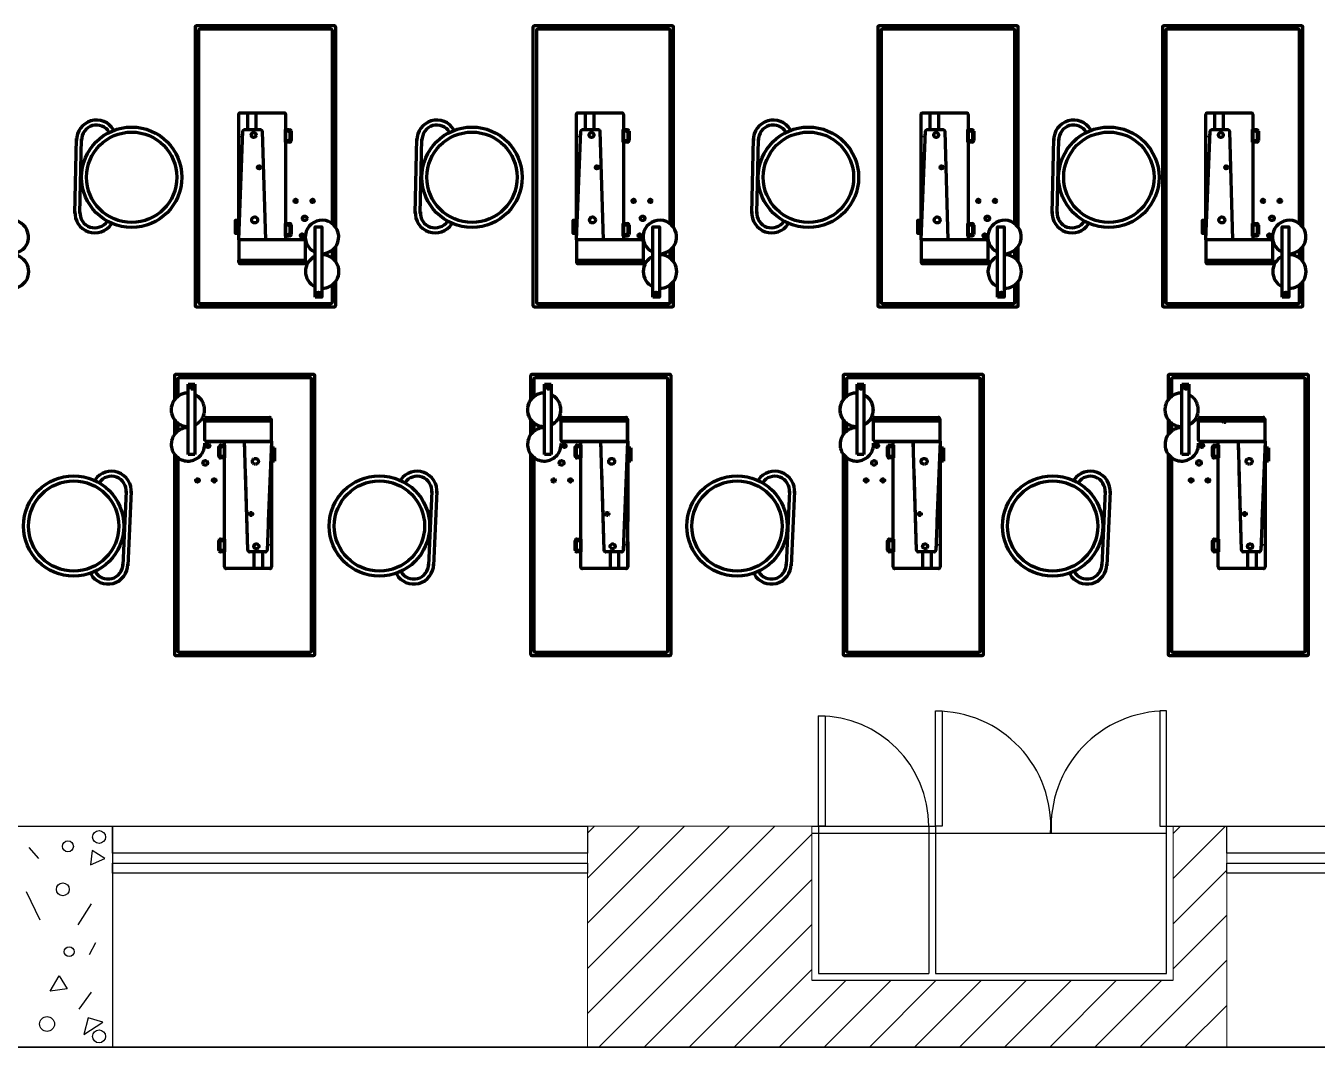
# Model space of a CAD drawing. Header units: inches. Extents: x 548 to 1330, y 676 to 1006.
# Drawn here: x 805.8 to 998.8, y 675.9 to 828.5 of the extents above; entities that cross this region are included whole.
import ezdxf

# ---------------------------------------------------------------- set-up
doc = ezdxf.new("R2010")
doc.units = ezdxf.units.IN
doc.linetypes.add('ACAD_ISO02W100', pattern=[15, 12, -3])
for name, color, linetype in [('chair', 10, 'Continuous'), ('machines', 21, 'Continuous'), ('main wall', 40, 'Continuous'), ('window', 99, 'Continuous')]:
    doc.layers.add(name, color=color, linetype=linetype)

# ---------------------------------------------------------------- blocks, each defined once
blk = doc.blocks.new('snls')
at = {"layer": 'machines', "linetype": 'ACAD_ISO02W100', "lineweight": 100}
for p, q in [((6.57, 29.7), (6.57, 31.08)), ((6.77, 29.9), (6.77, 30.88)), ((6.82, 31.33), (7.44, 31.33)), ((7.02, 31.13), (7.44, 31.13)), ((7.44, 31.33), (7.44, 29.45)), ((7.44, 29.45), (6.82, 29.45)), ((7.44, 29.65), (7.02, 29.65)), ((6.57, 15.68), (6.57, 17.06)), ((6.77, 15.88), (6.77, 16.86)), ((6.82, 17.31), (7.44, 17.31)), ((7.02, 17.11), (7.44, 17.11)), ((7.44, 15.63), (7.02, 15.63)), ((7.44, 17.31), (7.44, 15.43)), ((14.03, 16.57), (13.81, 16.57)), ((13.81, 16.32), (14.03, 16.35)), ((14.03, 16.57), (14.03, 16.35)), ((7.44, 15.43), (6.82, 15.43)), ((11.85, 12.92), (11.85, 15.43)), ((13.13, 12.93), (13.13, 15.43))]:
    blk.add_line(p, q, dxfattribs=at)
for points in [[(-0.07, 30.03), (-0.07, 0.18, 0.414214), (0.18, -0.07), (20.68, -0.07, 0.414214), (20.93, 0.18), (20.93, 41.68, 0.414214), (20.68, 41.93), (0.18, 41.93, 0.414214), (-0.07, 41.68), (-0.07, 38.12)], [(0.43, 29.5), (0.43, 0.68, 0.414214), (0.68, 0.43), (20.18, 0.43, 0.414214), (20.43, 0.68), (20.43, 41.18, 0.414214), (20.18, 41.43), (0.68, 41.43, 0.414214), (0.43, 41.18), (0.43, 38.63)]]:
    blk.add_lwpolyline(points, format="xyb", dxfattribs=at)
for points in [[(3.01, 40.47), (3.01, 29.97), (2.01, 29.97), (2.01, 40.47)], [(3.01, 40.47), (3.01, 29.97), (2.01, 29.97), (2.01, 40.47)], [(14.43, 28.97), (14.43, 30.96), (14.91, 30.96), (14.91, 28.97)], [(14.43, 29.6), (14.43, 30.81), (14.88, 30.81), (14.88, 29.6)]]:
    blk.add_lwpolyline(points, close=True, dxfattribs=at)
for points in [[(-0.07, 35.17), (-0.07, 32.91)], [(0.43, 34.66), (0.43, 33.43)]]:
    blk.add_lwpolyline(points, dxfattribs=at)
for points in [[(4.43, 34.93), (4.43, 35.24, -0.414214), (4.68, 35.49), (14.15, 35.49, -0.414214), (14.4, 35.24), (14.4, 34.93)], [(14.43, 31.93), (14.43, 34.93), (4.43, 34.93), (4.43, 32.18, 0.414214), (4.68, 31.93)], [(14.43, 31.93), (14.43, 13.18, -0.414214), (14.18, 12.93), (7.68, 12.93, -0.414214), (7.43, 13.18), (7.43, 31.93)], [(14.43, 31.93), (13.78, 15.67, -0.402601), (13.53, 15.43), (11.17, 15.43, -0.405445), (10.92, 15.67), (10.43, 31.93)]]:
    blk.add_lwpolyline(points, format="xyb", close=True, dxfattribs=at)
for centre, radius in [((2.59, 39.97), 0.264), ((2.59, 39.97), 0.264), ((4.96, 31.27), 0.248), ((4.55, 28.7), 0.343), ((12.04, 28.93), 0.444), ((3.37, 26.09), 0.248), ((5.88, 26.09), 0.248), ((11.37, 21.07), 0.236), ((12.18, 16.24), 0.365)]:
    blk.add_circle(centre, radius, dxfattribs=at)
for centre, radius, start, end in [((1.95, 36.64), 2.5, 88.5457, 271.4543), ((1.95, 36.64), 2.5, 295.1747, 64.8253), ((1.97, 31.47), 2.5, 89.1324, 65.4718), ((6.82, 31.08), 0.25, 90, 180), ((7.02, 30.88), 0.25, 90, 180), ((6.82, 29.7), 0.25, 180, 270), ((7.02, 29.9), 0.25, 180, 270), ((6.82, 17.06), 0.25, 90, 180), ((6.82, 15.68), 0.25, 180, 270), ((7.02, 16.86), 0.25, 90, 180), ((7.02, 15.88), 0.25, 180, 270)]:
    blk.add_arc(centre, radius, start, end, dxfattribs=at)

msp = doc.modelspace()

# ---------------------------------------------------------------- hatches: boundary and pattern name
h = msp.add_hatch()
h.set_pattern_fill('ANSI31', color=256, scale=1.5)
h.paths.add_polyline_path([(730.74, 675.91), (637.24, 675.91), (637.24, 708.91), (646.74, 708.91), (646.74, 685.91), (707.74, 685.91), (707.74, 708.91), (716.24, 708.91), (716.24, 685.91), (726.74, 685.91), (726.74, 708.91), (730.74, 708.91)])
h.paths.add_polyline_path([(923.24, 685.91), (977.24, 685.91), (977.24, 708.91), (985.24, 708.91), (985.24, 675.91), (902.74, 675.91), (889.74, 675.91), (889.74, 708.91), (923.24, 708.91)])
h.paths.add_polyline_path([(1237.74, 675.91), (1144.24, 675.91), (1144.24, 708.91), (1148.74, 708.91), (1148.74, 685.91), (1156.74, 685.91), (1156.74, 708.91), (1165.74, 708.91), (1165.74, 685.91), (1226.74, 685.91), (1226.74, 708.91), (1237.74, 708.91)])

# ---------------------------------------------------------------- linework, layer by layer
at = {"color": 7, "lineweight": 0}
for p, q in [((889.74, 675.91), (889.74, 708.91)), ((889.74, 708.91), (923.24, 708.91)), ((923.24, 708.91), (923.24, 685.91)), ((977.24, 685.91), (977.24, 708.91)), ((977.24, 708.91), (985.24, 708.91)), ((985.24, 708.91), (985.24, 675.91)), ((923.24, 685.91), (977.24, 685.91)), ((985.24, 675.91), (902.74, 675.91))]:
    msp.add_line(p, q, dxfattribs=at)
for p, q in [((923.24, 708.91), (941.74, 708.91)), ((924.24, 708.91), (924.24, 686.91)), ((940.74, 708.91), (940.74, 686.91)), ((941.74, 708.91), (941.74, 686.91)), ((976.24, 686.91), (976.24, 708.91)), ((976.24, 708.91), (985.24, 708.91)), ((923.24, 707.91), (941.74, 707.91)), ((941.74, 707.91), (976.24, 707.91)), ((806.22, 705.74), (807.69, 704.09)), ((815.7, 705.29), (815.48, 703.16)), ((817.61, 704.11), (815.7, 705.29)), ((815.48, 703.16), (817.61, 704.11)), ((805.85, 699.15), (807.87, 694.94)), ((815.56, 697.32), (813.55, 694.21)), ((816.22, 691.48), (815.26, 689.71)), ((809.45, 684.27), (810.77, 686.55)), ((810.77, 686.55), (811.95, 684.64)), ((923.24, 685.91), (977.24, 685.91)), ((924.24, 686.91), (940.74, 686.91)), ((941.74, 686.91), (976.24, 686.91)), ((811.95, 684.64), (809.45, 684.27)), ((815.56, 684.14), (813.73, 681.58)), ((815.11, 680.31), (814.45, 677.81)), ((814.45, 677.81), (817.32, 679.64)), ((817.32, 679.64), (815.11, 680.31)), ((548.24, 675.91), (1330.24, 675.91)), ((998.24, 675.91), (902.74, 675.91))]:
    msp.add_line(p, q)
at = {"color": 40, "lineweight": 0}
msp.add_line((902.74, 675.91), (889.74, 675.91), dxfattribs=at)
for points in [[(941.74, 708.91), (941.74, 726.16), (942.74, 726.16), (942.74, 708.91)], [(976.24, 708.91), (976.24, 726.16), (975.24, 726.16), (975.24, 708.91)], [(924.24, 708.91), (924.24, 725.41), (925.24, 725.41), (925.24, 708.91)], [(801.74, 708.91), (818.74, 708.91), (818.74, 675.91), (801.74, 675.91)], [(818.74, 708.91), (889.74, 708.91), (889.74, 704.91), (818.74, 704.91)], [(985.24, 708.91), (1056.24, 708.91), (1056.24, 704.91), (985.24, 704.91)]]:
    msp.add_lwpolyline(points, close=True)
for centre, radius in [((816.74, 707.31), 0.964), ((812.08, 705.92), 0.819), ((811.32, 699.49), 0.964), ((812.27, 690.18), 0.732), ((808.97, 679.38), 1.11), ((816.74, 677.52), 0.964)]:
    msp.add_circle(centre, radius)
for centre, radius, start, end in [((941.74, 708.91), 17.22, 356.6714, 90), ((976.24, 708.91), 17.24, 90, 183.3261), ((924.24, 708.91), 16.5, 0, 90)]:
    msp.add_arc(centre, radius, start, end)
at = {"layer": 'chair', "lineweight": 100}
for p, q in [((813.13, 800.5), (813.38, 811.66)), ((813.88, 800.5), (814.13, 811.63)), ((863.99, 800.5), (864.24, 811.66)), ((864.74, 800.5), (864.99, 811.63)), ((914.26, 800.5), (914.52, 811.66)), ((915.01, 800.5), (915.27, 811.63)), ((959.15, 800.5), (959.41, 811.66)), ((959.9, 800.5), (960.15, 811.63)), ((820.8, 758.99), (820.29, 747.88)), ((821.55, 758.98), (821.04, 747.82)), ((866.48, 758.99), (865.98, 747.88)), ((867.23, 758.98), (866.72, 747.82)), ((919.92, 758.99), (919.42, 747.88)), ((920.67, 758.98), (920.16, 747.82)), ((967.08, 758.99), (966.58, 747.88)), ((967.83, 758.98), (967.33, 747.82))]:
    msp.add_line(p, q, dxfattribs=at)
for centre, radius in [((821.61, 805.89), 7.5), ((821.61, 805.89), 6.75), ((872.47, 805.89), 7.5), ((872.47, 805.89), 6.75), ((922.74, 805.89), 7.5), ((922.74, 805.89), 6.75), ((967.63, 805.89), 7.5), ((967.63, 805.89), 6.75), ((812.95, 753.78), 7.5), ((812.95, 753.78), 6.75), ((858.63, 753.78), 7.5), ((858.63, 753.78), 6.75), ((912.07, 753.78), 7.5), ((912.07, 753.78), 6.75), ((959.24, 753.78), 7.5), ((959.24, 753.78), 6.75)]:
    msp.add_circle(centre, radius, dxfattribs=at)
for centre, radius, start, end in [((816.35, 811.47), 2.97, 30.6651, 181.4564), ((867.21, 811.47), 2.97, 30.6651, 181.4564), ((917.48, 811.47), 2.97, 30.6651, 181.4564), ((962.37, 811.47), 2.97, 30.6651, 181.4564), ((816.35, 811.47), 2.22, 30.6651, 181.4564), ((867.21, 811.47), 2.22, 30.6651, 181.4564), ((917.48, 811.47), 2.22, 30.6651, 181.4564), ((962.37, 811.47), 2.22, 30.6651, 181.4564), ((816.1, 800.56), 2.97, 175.9103, 326.7016), ((816.1, 800.56), 2.22, 175.9103, 326.7016), ((866.96, 800.56), 2.97, 175.9103, 326.7016), ((866.96, 800.56), 2.22, 175.9103, 326.7016), ((917.23, 800.56), 2.97, 175.9103, 326.7016), ((917.23, 800.56), 2.22, 175.9103, 326.7016), ((962.12, 800.56), 2.97, 175.9103, 326.7016), ((962.12, 800.56), 2.22, 175.9103, 326.7016), ((818.58, 758.99), 2.97, 354.6184, 145.4096), ((818.58, 758.99), 2.22, 354.6184, 145.4096), ((864.26, 758.99), 2.97, 354.6184, 145.4096), ((864.26, 758.99), 2.22, 354.6184, 145.4096), ((917.7, 758.99), 2.97, 354.6184, 145.4096), ((917.7, 758.99), 2.22, 354.6184, 145.4096), ((964.86, 758.99), 2.97, 354.6184, 145.4096), ((964.86, 758.99), 2.22, 354.6184, 145.4096), ((818.08, 748.08), 2.97, 209.3732, 0.1645), ((818.08, 748.08), 2.22, 209.3732, 0.1645), ((863.76, 748.08), 2.97, 209.3732, 0.1645), ((863.76, 748.08), 2.22, 209.3732, 0.1645), ((917.2, 748.08), 2.97, 209.3732, 0.1645), ((917.2, 748.08), 2.22, 209.3732, 0.1645), ((964.37, 748.08), 2.97, 209.3732, 0.1645), ((964.37, 748.08), 2.22, 209.3732, 0.1645)]:
    msp.add_arc(centre, radius, start, end, dxfattribs=at)
at = {"layer": 'machines', "lineweight": 100}
for p, q in [((838.9, 815.52), (838.9, 813.02)), ((840.18, 815.53), (840.18, 813.02)), ((889.38, 815.52), (889.38, 813.02)), ((890.66, 815.53), (890.66, 813.02)), ((940.89, 815.52), (940.89, 813.02)), ((942.17, 815.53), (942.17, 813.02)), ((983.43, 815.52), (983.43, 813.02)), ((984.71, 815.53), (984.71, 813.02)), ((844.58, 813.01), (845.2, 813.01)), ((844.58, 811.13), (844.58, 813.01)), ((844.58, 812.81), (845, 812.81)), ((845.25, 812.56), (845.25, 811.58)), ((845.45, 812.76), (845.45, 811.38)), ((895.07, 813.01), (895.68, 813.01)), ((895.07, 811.13), (895.07, 813.01)), ((895.07, 812.81), (895.48, 812.81)), ((895.73, 812.56), (895.73, 811.58)), ((895.93, 812.76), (895.93, 811.38)), ((946.58, 813.01), (947.19, 813.01)), ((946.58, 811.13), (946.58, 813.01)), ((946.58, 812.81), (946.99, 812.81)), ((947.24, 812.56), (947.24, 811.58)), ((947.44, 812.76), (947.44, 811.38)), ((989.11, 813.01), (989.73, 813.01)), ((989.11, 811.13), (989.11, 813.01)), ((989.11, 812.81), (989.53, 812.81)), ((989.78, 812.56), (989.78, 811.58)), ((989.98, 812.76), (989.98, 811.38)), ((838.22, 812.13), (837.99, 812.1)), ((837.99, 811.87), (837.99, 812.1)), ((837.99, 811.87), (838.22, 811.87)), ((845, 811.33), (844.58, 811.33)), ((845.2, 811.13), (844.58, 811.13)), ((888.7, 812.13), (888.48, 812.1)), ((888.48, 811.87), (888.48, 812.1)), ((888.48, 811.87), (888.7, 811.87)), ((895.48, 811.33), (895.07, 811.33)), ((895.68, 811.13), (895.07, 811.13)), ((940.21, 812.13), (939.99, 812.1)), ((939.99, 811.87), (939.99, 812.1)), ((939.99, 811.87), (940.21, 811.87)), ((946.99, 811.33), (946.58, 811.33)), ((947.19, 811.13), (946.58, 811.13)), ((982.75, 812.13), (982.52, 812.1)), ((982.52, 811.87), (982.52, 812.1)), ((982.52, 811.87), (982.75, 811.87)), ((989.53, 811.33), (989.11, 811.33)), ((989.73, 811.13), (989.11, 811.13)), ((844.58, 799), (845.2, 799)), ((844.58, 797.11), (844.58, 799)), ((895.07, 799), (895.68, 799)), ((895.07, 797.11), (895.07, 799)), ((946.58, 799), (947.19, 799)), ((946.58, 797.11), (946.58, 799)), ((989.11, 799), (989.73, 799)), ((989.11, 797.11), (989.11, 799)), ((844.58, 798.8), (845, 798.8)), ((845, 797.31), (844.58, 797.31)), ((845.2, 797.11), (844.58, 797.11)), ((845.25, 798.55), (845.25, 797.56)), ((845.45, 798.75), (845.45, 797.36)), ((895.07, 798.8), (895.48, 798.8)), ((895.48, 797.31), (895.07, 797.31)), ((895.68, 797.11), (895.07, 797.11)), ((895.73, 798.55), (895.73, 797.56)), ((895.93, 798.75), (895.93, 797.36)), ((946.58, 798.8), (946.99, 798.8)), ((946.99, 797.31), (946.58, 797.31)), ((947.19, 797.11), (946.58, 797.11)), ((947.24, 798.55), (947.24, 797.56)), ((947.44, 798.75), (947.44, 797.36)), ((989.11, 798.8), (989.53, 798.8)), ((989.53, 797.31), (989.11, 797.31)), ((989.73, 797.11), (989.11, 797.11)), ((989.78, 798.55), (989.78, 797.56)), ((989.98, 798.75), (989.98, 797.36))]:
    msp.add_line(p, q, dxfattribs=at)
at = {"layer": 'machines', "linetype": 'ACAD_ISO02W100', "lineweight": 100}
for p, q in [((834.63, 764.2), (834.63, 765.59)), ((834.83, 764.4), (834.83, 765.39)), ((834.88, 765.84), (835.5, 765.84)), ((835.08, 765.64), (835.5, 765.64)), ((835.5, 764.15), (835.08, 764.15)), ((835.5, 765.84), (835.5, 763.95)), ((887.87, 764.2), (887.87, 765.59)), ((888.07, 764.4), (888.07, 765.39)), ((888.12, 765.84), (888.73, 765.84)), ((888.32, 765.64), (888.73, 765.64)), ((888.73, 764.15), (888.32, 764.15)), ((888.73, 765.84), (888.73, 763.95)), ((934.56, 764.2), (934.56, 765.59)), ((934.76, 764.4), (934.76, 765.39)), ((934.81, 765.84), (935.43, 765.84)), ((935.01, 765.64), (935.43, 765.64)), ((935.43, 764.15), (935.01, 764.15)), ((935.43, 765.84), (935.43, 763.95)), ((983.13, 764.2), (983.13, 765.59)), ((983.33, 764.4), (983.33, 765.39)), ((983.38, 765.84), (983.99, 765.84)), ((983.58, 765.64), (983.99, 765.64)), ((983.99, 764.15), (983.58, 764.15)), ((983.99, 765.84), (983.99, 763.95)), ((835.5, 763.95), (834.88, 763.95)), ((888.73, 763.95), (888.12, 763.95)), ((935.43, 763.95), (934.81, 763.95)), ((983.99, 763.95), (983.38, 763.95)), ((834.63, 750.19), (834.63, 751.57)), ((834.83, 750.39), (834.83, 751.37)), ((834.88, 751.82), (835.5, 751.82)), ((835.08, 751.62), (835.5, 751.62)), ((835.5, 751.82), (835.5, 749.94)), ((842.09, 751.08), (841.87, 751.08)), ((841.87, 750.82), (842.09, 750.85)), ((842.09, 751.08), (842.09, 750.85)), ((887.87, 750.19), (887.87, 751.57)), ((888.07, 750.39), (888.07, 751.37)), ((888.12, 751.82), (888.73, 751.82)), ((888.32, 751.62), (888.73, 751.62)), ((888.73, 751.82), (888.73, 749.94)), ((895.32, 751.08), (895.1, 751.08)), ((895.1, 750.82), (895.32, 750.85)), ((895.32, 751.08), (895.32, 750.85)), ((934.56, 750.19), (934.56, 751.57)), ((934.76, 750.39), (934.76, 751.37)), ((934.81, 751.82), (935.43, 751.82)), ((935.01, 751.62), (935.43, 751.62)), ((935.43, 751.82), (935.43, 749.94)), ((942.02, 751.08), (941.79, 751.08)), ((941.79, 750.82), (942.02, 750.85)), ((942.02, 751.08), (942.02, 750.85)), ((983.13, 750.19), (983.13, 751.57)), ((983.33, 750.39), (983.33, 751.37)), ((983.38, 751.82), (983.99, 751.82)), ((983.58, 751.62), (983.99, 751.62)), ((983.99, 751.82), (983.99, 749.94)), ((990.58, 751.08), (990.36, 751.08)), ((990.36, 750.82), (990.58, 750.85)), ((990.58, 751.08), (990.58, 750.85)), ((835.5, 749.94), (834.88, 749.94)), ((835.5, 750.14), (835.08, 750.14)), ((839.91, 747.42), (839.91, 749.93)), ((841.19, 747.43), (841.19, 749.93)), ((888.73, 749.94), (888.12, 749.94)), ((888.73, 750.14), (888.32, 750.14)), ((893.14, 747.42), (893.14, 749.93)), ((894.42, 747.43), (894.42, 749.93)), ((935.43, 749.94), (934.81, 749.94)), ((935.43, 750.14), (935.01, 750.14)), ((939.83, 747.42), (939.83, 749.93)), ((941.11, 747.43), (941.11, 749.93)), ((983.99, 749.94), (983.38, 749.94)), ((983.99, 750.14), (983.58, 750.14)), ((988.4, 747.42), (988.4, 749.93)), ((989.68, 747.43), (989.68, 749.93))]:
    msp.add_line(p, q, dxfattribs=at)
at = {"layer": 'machines', "lineweight": 100}
for points in [[(852.1, 798.41), (852.1, 828.27, 0.414214), (851.85, 828.52), (831.35, 828.52, 0.414214), (831.1, 828.27), (831.1, 786.77, 0.414214), (831.35, 786.52), (851.85, 786.52, 0.414214), (852.1, 786.77), (852.1, 790.33)], [(851.6, 798.94), (851.6, 827.77, 0.414214), (851.35, 828.02), (831.85, 828.02, 0.414214), (831.6, 827.77), (831.6, 787.27, 0.414214), (831.85, 787.02), (851.35, 787.02, 0.414214), (851.6, 787.27), (851.6, 789.81)], [(902.58, 798.41), (902.58, 828.27, 0.414214), (902.33, 828.52), (881.83, 828.52, 0.414214), (881.58, 828.27), (881.58, 786.77, 0.414214), (881.83, 786.52), (902.33, 786.52, 0.414214), (902.58, 786.77), (902.58, 790.33)], [(902.08, 798.94), (902.08, 827.77, 0.414214), (901.83, 828.02), (882.33, 828.02, 0.414214), (882.08, 827.77), (882.08, 787.27, 0.414214), (882.33, 787.02), (901.83, 787.02, 0.414214), (902.08, 787.27), (902.08, 789.81)], [(954.09, 798.41), (954.09, 828.27, 0.414214), (953.84, 828.52), (933.34, 828.52, 0.414214), (933.09, 828.27), (933.09, 786.77, 0.414214), (933.34, 786.52), (953.84, 786.52, 0.414214), (954.09, 786.77), (954.09, 790.33)], [(953.59, 798.94), (953.59, 827.77, 0.414214), (953.34, 828.02), (933.84, 828.02, 0.414214), (933.59, 827.77), (933.59, 787.27, 0.414214), (933.84, 787.02), (953.34, 787.02, 0.414214), (953.59, 787.27), (953.59, 789.81)], [(996.63, 798.41), (996.63, 828.27, 0.414214), (996.38, 828.52), (975.88, 828.52, 0.414214), (975.63, 828.27), (975.63, 786.77, 0.414214), (975.88, 786.52), (996.38, 786.52, 0.414214), (996.63, 786.77), (996.63, 790.33)], [(996.13, 798.94), (996.13, 827.77, 0.414214), (995.88, 828.02), (976.38, 828.02, 0.414214), (976.13, 827.77), (976.13, 787.27, 0.414214), (976.38, 787.02), (995.88, 787.02, 0.414214), (996.13, 787.27), (996.13, 789.81)], [(827.99, 764.54), (827.99, 734.68, 0.414214), (828.24, 734.43), (848.74, 734.43, 0.414214), (848.99, 734.68), (848.99, 776.18, 0.414214), (848.74, 776.43), (828.24, 776.43, 0.414214), (827.99, 776.18), (827.99, 772.62)], [(828.49, 764.01), (828.49, 735.18, 0.414214), (828.74, 734.93), (848.24, 734.93, 0.414214), (848.49, 735.18), (848.49, 775.68, 0.414214), (848.24, 775.93), (828.74, 775.93, 0.414214), (828.49, 775.68), (828.49, 773.14)], [(881.22, 764.54), (881.22, 734.68, 0.414214), (881.47, 734.43), (901.97, 734.43, 0.414214), (902.22, 734.68), (902.22, 776.18, 0.414214), (901.97, 776.43), (881.47, 776.43, 0.414214), (881.22, 776.18), (881.22, 772.62)], [(881.72, 764.01), (881.72, 735.18, 0.414214), (881.97, 734.93), (901.47, 734.93, 0.414214), (901.72, 735.18), (901.72, 775.68, 0.414214), (901.47, 775.93), (881.97, 775.93, 0.414214), (881.72, 775.68), (881.72, 773.14)], [(927.91, 764.54), (927.91, 734.68, 0.414214), (928.16, 734.43), (948.66, 734.43, 0.414214), (948.91, 734.68), (948.91, 776.18, 0.414214), (948.66, 776.43), (928.16, 776.43, 0.414214), (927.91, 776.18), (927.91, 772.62)], [(928.41, 764.01), (928.41, 735.18, 0.414214), (928.66, 734.93), (948.16, 734.93, 0.414214), (948.41, 735.18), (948.41, 775.68, 0.414214), (948.16, 775.93), (928.66, 775.93, 0.414214), (928.41, 775.68), (928.41, 773.14)], [(976.48, 764.54), (976.48, 734.68, 0.414214), (976.73, 734.43), (997.23, 734.43, 0.414214), (997.48, 734.68), (997.48, 776.18, 0.414214), (997.23, 776.43), (976.73, 776.43, 0.414214), (976.48, 776.18), (976.48, 772.62)], [(976.98, 764.01), (976.98, 735.18, 0.414214), (977.23, 734.93), (996.73, 734.93, 0.414214), (996.98, 735.18), (996.98, 775.68, 0.414214), (996.73, 775.93), (977.23, 775.93, 0.414214), (976.98, 775.68), (976.98, 773.14)]]:
    msp.add_lwpolyline(points, format="xyb", dxfattribs=at)
for points in [[(837.6, 796.52), (837.6, 815.27, -0.414214), (837.85, 815.52), (844.35, 815.52, -0.414214), (844.6, 815.27), (844.6, 796.52)], [(888.08, 796.52), (888.08, 815.27, -0.414214), (888.33, 815.52), (894.83, 815.52, -0.414214), (895.08, 815.27), (895.08, 796.52)], [(939.59, 796.52), (939.59, 815.27, -0.414214), (939.84, 815.52), (946.34, 815.52, -0.414214), (946.59, 815.27), (946.59, 796.52)], [(982.13, 796.52), (982.13, 815.27, -0.414214), (982.38, 815.52), (988.88, 815.52, -0.414214), (989.13, 815.27), (989.13, 796.52)], [(837.6, 796.52), (838.24, 812.78, -0.402601), (838.49, 813.02), (840.86, 813.02, -0.405445), (841.11, 812.77), (841.6, 796.52)], [(888.08, 796.52), (888.73, 812.78, -0.402601), (888.98, 813.02), (891.34, 813.02, -0.405445), (891.59, 812.77), (892.08, 796.52)], [(939.59, 796.52), (940.24, 812.78, -0.402601), (940.49, 813.02), (942.85, 813.02, -0.405445), (943.1, 812.77), (943.59, 796.52)], [(982.13, 796.52), (982.77, 812.78, -0.402601), (983.02, 813.02), (985.39, 813.02, -0.405445), (985.64, 812.77), (986.13, 796.52)], [(837.6, 796.52), (837.6, 793.52), (847.6, 793.52), (847.6, 796.27, 0.414214), (847.35, 796.52)], [(888.08, 796.52), (888.08, 793.52), (898.08, 793.52), (898.08, 796.27, 0.414214), (897.83, 796.52)], [(939.59, 796.52), (939.59, 793.52), (949.59, 793.52), (949.59, 796.27, 0.414214), (949.34, 796.52)], [(982.13, 796.52), (982.13, 793.52), (992.13, 793.52), (992.13, 796.27, 0.414214), (991.88, 796.52)], [(847.6, 793.52), (847.6, 793.2, -0.414214), (847.35, 792.95), (837.88, 792.95, -0.414214), (837.63, 793.2), (837.63, 793.52)], [(898.08, 793.52), (898.08, 793.2, -0.414214), (897.83, 792.95), (888.36, 792.95, -0.414214), (888.11, 793.2), (888.11, 793.52)], [(949.59, 793.52), (949.59, 793.2, -0.414214), (949.34, 792.95), (939.87, 792.95, -0.414214), (939.62, 793.2), (939.62, 793.52)], [(992.13, 793.52), (992.13, 793.2, -0.414214), (991.88, 792.95), (982.41, 792.95, -0.414214), (982.16, 793.2), (982.16, 793.52)], [(842.49, 766.43), (842.49, 747.68, -0.414214), (842.24, 747.43), (835.74, 747.43, -0.414214), (835.49, 747.68), (835.49, 766.43)], [(842.49, 766.43), (841.84, 750.17, -0.402601), (841.59, 749.93), (839.23, 749.93, -0.405445), (838.98, 750.18), (838.49, 766.43)], [(895.72, 766.43), (895.72, 747.68, -0.414214), (895.47, 747.43), (888.97, 747.43, -0.414214), (888.72, 747.68), (888.72, 766.43)], [(895.72, 766.43), (895.07, 750.17, -0.402601), (894.83, 749.93), (892.46, 749.93, -0.405445), (892.21, 750.18), (891.72, 766.43)], [(942.41, 766.43), (942.41, 747.68, -0.414214), (942.16, 747.43), (935.66, 747.43, -0.414214), (935.41, 747.68), (935.41, 766.43)], [(942.41, 766.43), (941.77, 750.17, -0.402601), (941.52, 749.93), (939.15, 749.93, -0.405445), (938.9, 750.18), (938.41, 766.43)], [(990.98, 766.43), (990.98, 747.68, -0.414214), (990.73, 747.43), (984.23, 747.43, -0.414214), (983.98, 747.68), (983.98, 766.43)], [(990.98, 766.43), (990.33, 750.17, -0.402601), (990.08, 749.93), (987.72, 749.93, -0.405445), (987.47, 750.18), (986.98, 766.43)]]:
    msp.add_lwpolyline(points, format="xyb", close=True, dxfattribs=at)
for points in [[(837.59, 799.47), (837.59, 797.48), (837.11, 797.48), (837.11, 799.47)], [(888.07, 799.47), (888.07, 797.48), (887.59, 797.48), (887.59, 799.47)], [(939.58, 799.47), (939.58, 797.48), (939.1, 797.48), (939.1, 799.47)], [(982.12, 799.47), (982.12, 797.48), (981.64, 797.48), (981.64, 799.47)], [(837.59, 798.85), (837.59, 797.63), (837.15, 797.63), (837.15, 798.85)], [(849.01, 787.98), (849.01, 798.48), (850.01, 798.48), (850.01, 787.98)], [(888.07, 798.85), (888.07, 797.63), (887.63, 797.63), (887.63, 798.85)], [(899.5, 787.98), (899.5, 798.48), (900.5, 798.48), (900.5, 787.98)], [(939.58, 798.85), (939.58, 797.63), (939.14, 797.63), (939.14, 798.85)], [(951.01, 787.98), (951.01, 798.48), (952.01, 798.48), (952.01, 787.98)], [(982.12, 798.85), (982.12, 797.63), (981.68, 797.63), (981.68, 798.85)], [(993.54, 787.98), (993.54, 798.48), (994.54, 798.48), (994.54, 787.98)]]:
    msp.add_lwpolyline(points, close=True, dxfattribs=at)
for points in [[(852.1, 793.27), (852.1, 795.54)], [(902.58, 793.27), (902.58, 795.54)], [(954.09, 793.27), (954.09, 795.54)], [(996.63, 793.27), (996.63, 795.54)], [(851.6, 793.78), (851.6, 795.01)], [(902.08, 793.78), (902.08, 795.01)], [(953.59, 793.78), (953.59, 795.01)], [(996.13, 793.78), (996.13, 795.01)]]:
    msp.add_lwpolyline(points, dxfattribs=at)
at = {"layer": 'machines', "linetype": 'ACAD_ISO02W100', "lineweight": 100}
for points in [[(827.99, 764.54), (827.99, 734.68, 0.414214), (828.24, 734.43), (848.74, 734.43, 0.414214), (848.99, 734.68), (848.99, 776.18, 0.414214), (848.74, 776.43), (828.24, 776.43, 0.414214), (827.99, 776.18), (827.99, 772.62)], [(828.49, 764.01), (828.49, 735.18, 0.414214), (828.74, 734.93), (848.24, 734.93, 0.414214), (848.49, 735.18), (848.49, 775.68, 0.414214), (848.24, 775.93), (828.74, 775.93, 0.414214), (828.49, 775.68), (828.49, 773.14)], [(881.22, 764.54), (881.22, 734.68, 0.414214), (881.47, 734.43), (901.97, 734.43, 0.414214), (902.22, 734.68), (902.22, 776.18, 0.414214), (901.97, 776.43), (881.47, 776.43, 0.414214), (881.22, 776.18), (881.22, 772.62)], [(881.72, 764.01), (881.72, 735.18, 0.414214), (881.97, 734.93), (901.47, 734.93, 0.414214), (901.72, 735.18), (901.72, 775.68, 0.414214), (901.47, 775.93), (881.97, 775.93, 0.414214), (881.72, 775.68), (881.72, 773.14)], [(927.91, 764.54), (927.91, 734.68, 0.414214), (928.16, 734.43), (948.66, 734.43, 0.414214), (948.91, 734.68), (948.91, 776.18, 0.414214), (948.66, 776.43), (928.16, 776.43, 0.414214), (927.91, 776.18), (927.91, 772.62)], [(928.41, 764.01), (928.41, 735.18, 0.414214), (928.66, 734.93), (948.16, 734.93, 0.414214), (948.41, 735.18), (948.41, 775.68, 0.414214), (948.16, 775.93), (928.66, 775.93, 0.414214), (928.41, 775.68), (928.41, 773.14)], [(976.48, 764.54), (976.48, 734.68, 0.414214), (976.73, 734.43), (997.23, 734.43, 0.414214), (997.48, 734.68), (997.48, 776.18, 0.414214), (997.23, 776.43), (976.73, 776.43, 0.414214), (976.48, 776.18), (976.48, 772.62)], [(976.98, 764.01), (976.98, 735.18, 0.414214), (977.23, 734.93), (996.73, 734.93, 0.414214), (996.98, 735.18), (996.98, 775.68, 0.414214), (996.73, 775.93), (977.23, 775.93, 0.414214), (976.98, 775.68), (976.98, 773.14)]]:
    msp.add_lwpolyline(points, format="xyb", dxfattribs=at)
for points in [[(831.07, 774.97), (831.07, 764.47), (830.07, 764.47), (830.07, 774.97)], [(831.07, 774.97), (831.07, 764.47), (830.07, 764.47), (830.07, 774.97)], [(884.31, 774.97), (884.31, 764.47), (883.31, 764.47), (883.31, 774.97)], [(884.31, 774.97), (884.31, 764.47), (883.31, 764.47), (883.31, 774.97)], [(931, 774.97), (931, 764.47), (930, 764.47), (930, 774.97)], [(931, 774.97), (931, 764.47), (930, 764.47), (930, 774.97)], [(979.56, 774.97), (979.56, 764.47), (978.56, 764.47), (978.56, 774.97)], [(979.56, 774.97), (979.56, 764.47), (978.56, 764.47), (978.56, 774.97)], [(842.49, 763.48), (842.49, 765.47), (842.97, 765.47), (842.97, 763.48)], [(842.49, 764.1), (842.49, 765.32), (842.94, 765.32), (842.94, 764.1)], [(895.73, 763.48), (895.73, 765.47), (896.21, 765.47), (896.21, 763.48)], [(895.73, 764.1), (895.73, 765.32), (896.17, 765.32), (896.17, 764.1)], [(942.42, 763.48), (942.42, 765.47), (942.9, 765.47), (942.9, 763.48)], [(942.42, 764.1), (942.42, 765.32), (942.86, 765.32), (942.86, 764.1)], [(990.99, 763.48), (990.99, 765.47), (991.47, 765.47), (991.47, 763.48)], [(990.99, 764.1), (990.99, 765.32), (991.43, 765.32), (991.43, 764.1)]]:
    msp.add_lwpolyline(points, close=True, dxfattribs=at)
for points in [[(832.49, 769.43), (832.49, 769.75, -0.414214), (832.74, 770), (842.21, 770, -0.414214), (842.46, 769.75), (842.46, 769.43)], [(885.72, 769.43), (885.72, 769.75, -0.414214), (885.97, 770), (895.44, 770, -0.414214), (895.69, 769.75), (895.69, 769.43)], [(932.41, 769.43), (932.41, 769.75, -0.414214), (932.66, 770), (942.13, 770, -0.414214), (942.38, 769.75), (942.38, 769.43)], [(980.98, 769.43), (980.98, 769.75, -0.414214), (981.23, 770), (990.7, 770, -0.414214), (990.95, 769.75), (990.95, 769.43)], [(842.49, 766.43), (842.49, 769.43), (832.49, 769.43), (832.49, 766.68, 0.414214), (832.74, 766.43)], [(895.72, 766.43), (895.72, 769.43), (885.72, 769.43), (885.72, 766.68, 0.414214), (885.97, 766.43)], [(942.41, 766.43), (942.41, 769.43), (932.41, 769.43), (932.41, 766.68, 0.414214), (932.66, 766.43)], [(990.98, 766.43), (990.98, 769.43), (980.98, 769.43), (980.98, 766.68, 0.414214), (981.23, 766.43)], [(842.49, 766.43), (842.49, 747.68, -0.414214), (842.24, 747.43), (835.74, 747.43, -0.414214), (835.49, 747.68), (835.49, 766.43)], [(842.49, 766.43), (841.84, 750.17, -0.402601), (841.59, 749.93), (839.23, 749.93, -0.405445), (838.98, 750.18), (838.49, 766.43)], [(895.72, 766.43), (895.72, 747.68, -0.414214), (895.47, 747.43), (888.97, 747.43, -0.414214), (888.72, 747.68), (888.72, 766.43)], [(895.72, 766.43), (895.07, 750.17, -0.402601), (894.83, 749.93), (892.46, 749.93, -0.405445), (892.21, 750.18), (891.72, 766.43)], [(942.41, 766.43), (942.41, 747.68, -0.414214), (942.16, 747.43), (935.66, 747.43, -0.414214), (935.41, 747.68), (935.41, 766.43)], [(942.41, 766.43), (941.77, 750.17, -0.402601), (941.52, 749.93), (939.15, 749.93, -0.405445), (938.9, 750.18), (938.41, 766.43)], [(990.98, 766.43), (990.98, 747.68, -0.414214), (990.73, 747.43), (984.23, 747.43, -0.414214), (983.98, 747.68), (983.98, 766.43)], [(990.98, 766.43), (990.33, 750.17, -0.402601), (990.08, 749.93), (987.72, 749.93, -0.405445), (987.47, 750.18), (986.98, 766.43)]]:
    msp.add_lwpolyline(points, format="xyb", close=True, dxfattribs=at)
for points in [[(827.99, 769.68), (827.99, 767.41)], [(828.49, 769.17), (828.49, 767.94)], [(881.22, 769.68), (881.22, 767.41)], [(881.72, 769.17), (881.72, 767.94)], [(927.91, 769.68), (927.91, 767.41)], [(928.41, 769.17), (928.41, 767.94)], [(976.48, 769.68), (976.48, 767.41)], [(976.98, 769.17), (976.98, 767.94)]]:
    msp.add_lwpolyline(points, dxfattribs=at)
at = {"layer": 'machines', "lineweight": 100}
for centre, radius in [((839.84, 812.2), 0.365), ((890.32, 812.2), 0.365), ((941.83, 812.2), 0.365), ((984.37, 812.2), 0.365), ((840.65, 807.37), 0.236), ((891.13, 807.37), 0.236), ((942.64, 807.37), 0.236), ((985.18, 807.37), 0.236), ((846.14, 802.35), 0.248), ((848.65, 802.35), 0.248), ((896.62, 802.35), 0.248), ((899.13, 802.35), 0.248), ((948.13, 802.35), 0.248), ((950.64, 802.35), 0.248), ((990.67, 802.35), 0.248), ((993.18, 802.35), 0.248), ((839.99, 799.51), 0.444), ((847.47, 799.75), 0.343), ((890.47, 799.51), 0.444), ((897.96, 799.75), 0.343), ((941.98, 799.51), 0.444), ((949.47, 799.75), 0.343), ((984.52, 799.51), 0.444), ((992, 799.75), 0.343), ((847.06, 797.18), 0.248), ((897.54, 797.18), 0.248), ((949.05, 797.18), 0.248), ((991.59, 797.18), 0.248), ((849.53, 788.47), 0.264), ((900.01, 788.47), 0.264), ((951.52, 788.47), 0.264), ((994.06, 788.47), 0.264)]:
    msp.add_circle(centre, radius, dxfattribs=at)
at = {"layer": 'machines', "linetype": 'ACAD_ISO02W100', "lineweight": 100}
for centre, radius in [((830.65, 774.48), 0.264), ((830.65, 774.48), 0.264), ((883.88, 774.48), 0.264), ((883.88, 774.48), 0.264), ((930.57, 774.48), 0.264), ((930.57, 774.48), 0.264), ((979.14, 774.48), 0.264), ((979.14, 774.48), 0.264), ((984.93, 769.5), 0.264), ((984.93, 769.5), 0.264), ((833.02, 765.77), 0.248), ((886.26, 765.77), 0.248), ((932.95, 765.77), 0.248), ((981.52, 765.77), 0.248), ((832.61, 763.2), 0.343), ((840.1, 763.44), 0.444), ((885.85, 763.2), 0.343), ((893.33, 763.44), 0.444), ((932.54, 763.2), 0.343), ((940.02, 763.44), 0.444), ((981.1, 763.2), 0.343), ((988.59, 763.44), 0.444), ((831.44, 760.6), 0.248), ((833.94, 760.6), 0.248), ((884.67, 760.6), 0.248), ((887.18, 760.6), 0.248), ((931.36, 760.6), 0.248), ((933.87, 760.6), 0.248), ((979.93, 760.6), 0.248), ((982.44, 760.6), 0.248), ((839.44, 755.58), 0.236), ((892.67, 755.58), 0.236), ((939.36, 755.58), 0.236), ((987.93, 755.58), 0.236), ((840.25, 750.75), 0.365), ((893.48, 750.75), 0.365), ((940.17, 750.75), 0.365), ((988.74, 750.75), 0.365)]:
    msp.add_circle(centre, radius, dxfattribs=at)
at = {"layer": 'machines', "lineweight": 100}
for centre, radius, start, end in [((845, 812.56), 0.25, 0, 90), ((845.2, 812.76), 0.25, 0, 90), ((895.48, 812.56), 0.25, 0, 90), ((895.68, 812.76), 0.25, 0, 90), ((946.99, 812.56), 0.25, 0, 90), ((947.19, 812.76), 0.25, 0, 90), ((989.53, 812.56), 0.25, 0, 90), ((989.73, 812.76), 0.25, 0, 90), ((845, 811.58), 0.25, 270, 0), ((845.2, 811.38), 0.25, 270, 0), ((895.48, 811.58), 0.25, 270, 0), ((895.68, 811.38), 0.25, 270, 0), ((946.99, 811.58), 0.25, 270, 0), ((947.19, 811.38), 0.25, 270, 0), ((989.53, 811.58), 0.25, 270, 0), ((989.73, 811.38), 0.25, 270, 0), ((803.69, 796.97), 2.5, 269.1324, 245.4718), ((845.2, 798.75), 0.25, 0, 90), ((850.05, 796.97), 2.5, 269.1324, 245.4718), ((895.68, 798.75), 0.25, 0, 90), ((900.53, 796.97), 2.5, 269.1324, 245.4718), ((947.19, 798.75), 0.25, 0, 90), ((952.04, 796.97), 2.5, 269.1324, 245.4718), ((989.73, 798.75), 0.25, 0, 90), ((994.58, 796.97), 2.5, 269.1324, 245.4718), ((845, 798.55), 0.25, 0, 90), ((845, 797.56), 0.25, 270, 0), ((845.2, 797.36), 0.25, 270, 0), ((895.48, 798.55), 0.25, 0, 90), ((895.48, 797.56), 0.25, 270, 0), ((895.68, 797.36), 0.25, 270, 0), ((946.99, 798.55), 0.25, 0, 90), ((946.99, 797.56), 0.25, 270, 0), ((947.19, 797.36), 0.25, 270, 0), ((989.53, 798.55), 0.25, 0, 90), ((989.53, 797.56), 0.25, 270, 0), ((989.73, 797.36), 0.25, 270, 0), ((803.72, 791.8), 2.5, 268.5457, 91.4543), ((850.08, 791.8), 2.5, 115.1747, 244.8253), ((850.08, 791.8), 2.5, 268.5457, 91.4543), ((900.56, 791.8), 2.5, 115.1747, 244.8253), ((900.56, 791.8), 2.5, 268.5457, 91.4543), ((952.07, 791.8), 2.5, 115.1747, 244.8253), ((952.07, 791.8), 2.5, 268.5457, 91.4543), ((994.61, 791.8), 2.5, 115.1747, 244.8253), ((994.61, 791.8), 2.5, 268.5457, 91.4543)]:
    msp.add_arc(centre, radius, start, end, dxfattribs=at)
at = {"layer": 'machines', "linetype": 'ACAD_ISO02W100', "lineweight": 100}
for centre, radius, start, end in [((830.01, 771.15), 2.5, 88.5457, 271.4543), ((830.01, 771.15), 2.5, 295.1747, 64.8253), ((883.24, 771.15), 2.5, 88.5457, 271.4543), ((883.24, 771.15), 2.5, 295.1747, 64.8253), ((929.93, 771.15), 2.5, 88.5457, 271.4543), ((929.93, 771.15), 2.5, 295.1747, 64.8253), ((978.5, 771.15), 2.5, 88.5457, 271.4543), ((978.5, 771.15), 2.5, 295.1747, 64.8253), ((830.03, 765.98), 2.5, 89.1324, 65.4718), ((883.27, 765.98), 2.5, 89.1324, 65.4718), ((929.96, 765.98), 2.5, 89.1324, 65.4718), ((978.53, 765.98), 2.5, 89.1324, 65.4718), ((834.88, 765.59), 0.25, 90, 180), ((834.88, 764.2), 0.25, 180, 270), ((835.08, 765.39), 0.25, 90, 180), ((835.08, 764.4), 0.25, 180, 270), ((888.12, 765.59), 0.25, 90, 180), ((888.12, 764.2), 0.25, 180, 270), ((888.32, 765.39), 0.25, 90, 180), ((888.32, 764.4), 0.25, 180, 270), ((934.81, 765.59), 0.25, 90, 180), ((934.81, 764.2), 0.25, 180, 270), ((935.01, 765.39), 0.25, 90, 180), ((935.01, 764.4), 0.25, 180, 270), ((983.38, 765.59), 0.25, 90, 180), ((983.38, 764.2), 0.25, 180, 270), ((983.58, 765.39), 0.25, 90, 180), ((983.58, 764.4), 0.25, 180, 270), ((834.88, 751.57), 0.25, 90, 180), ((835.08, 751.37), 0.25, 90, 180), ((888.12, 751.57), 0.25, 90, 180), ((888.32, 751.37), 0.25, 90, 180), ((934.81, 751.57), 0.25, 90, 180), ((935.01, 751.37), 0.25, 90, 180), ((983.38, 751.57), 0.25, 90, 180), ((983.58, 751.37), 0.25, 90, 180), ((834.88, 750.19), 0.25, 180, 270), ((835.08, 750.39), 0.25, 180, 270), ((888.12, 750.19), 0.25, 180, 270), ((888.32, 750.39), 0.25, 180, 270), ((934.81, 750.19), 0.25, 180, 270), ((935.01, 750.39), 0.25, 180, 270), ((983.38, 750.19), 0.25, 180, 270), ((983.58, 750.39), 0.25, 180, 270)]:
    msp.add_arc(centre, radius, start, end, dxfattribs=at)
at = {"layer": 'main wall'}
msp.add_line((1330.24, 675.91), (548.24, 675.91), dxfattribs=at)
msp.add_line((1330.24, 675.91), (548.24, 675.91), dxfattribs=at)
at = {"layer": 'window'}
for points in [[(818.74, 703.41), (889.74, 703.41), (889.74, 701.91), (818.74, 701.91)], [(985.24, 703.41), (1056.24, 703.41), (1056.24, 701.91), (985.24, 701.91)]]:
    msp.add_lwpolyline(points, close=True, dxfattribs=at)

# ---------------------------------------------------------------- block references
for p in [(828.06, 734.51), (881.3, 734.51), (927.99, 734.51), (976.55, 734.51)]:
    msp.add_blockref('snls', p)

doc.saveas('drawing.dxf')
